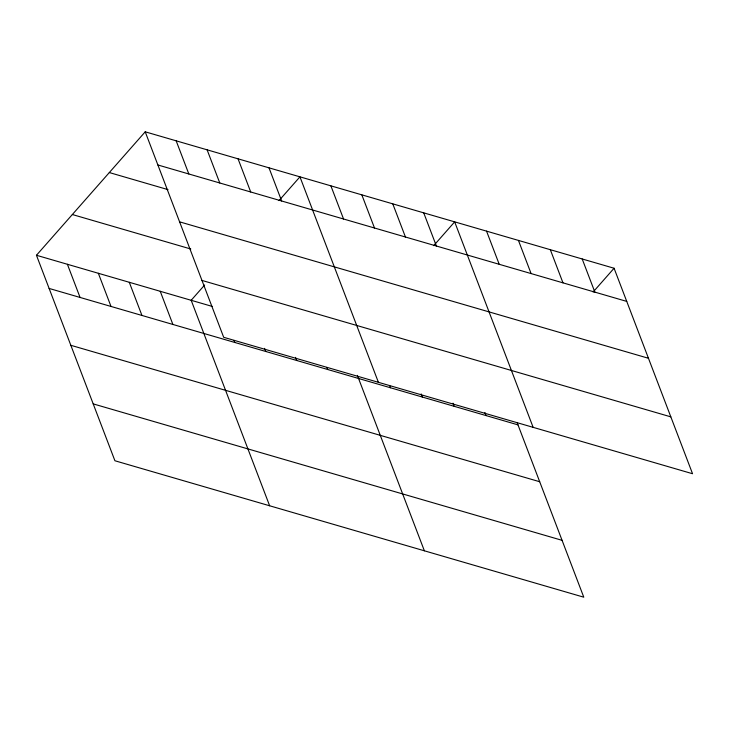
<?xml version="1.0" encoding="UTF-8"?>
<svg xmlns="http://www.w3.org/2000/svg" width="729" height="729" viewBox="0 0 729 729"><rect width="100%" height="100%" fill="white"/><g stroke="black" fill="none" stroke-linecap="round" stroke-linejoin="round"><path stroke-width="1.09" d="M517.189 422.793L583.783 597.188L114.918 460.755L36.45 255.268L145.217 131.812L614.082 268.245L692.55 473.732L223.685 337.29L145.217 131.812M204.639 285.021L191.18 300.293L269.639 505.78M279.007 200.603L299.947 176.837L378.406 382.315M433.728 245.627L454.668 221.862L533.136 427.34M593.142 292.01L614.082 268.245M157.883 164.973L626.749 301.405M109.323 172.554L168.016 189.631M179.598 221.844L648.464 358.276M72.344 214.526L190.788 248.999M201.969 280.428L670.835 416.86M36.45 255.268L212.522 306.508M49.116 288.438L517.982 424.87M70.831 345.3L539.697 481.732M93.203 403.884L562.068 540.326M582.198 258.968L594.864 292.129M550.322 249.692L562.979 282.852M518.437 240.415L531.095 273.575M486.553 231.139L499.219 264.299M423.722 212.85L436.389 246.019M484.913 412.486L486.097 415.594M392.776 203.847L405.442 237.016M453.028 403.201L454.213 406.317M361.83 194.843L374.496 228.004M421.143 393.924L422.328 397.032M330.884 185.84L343.55 219.001M389.66 385.687L390.452 387.755M357.374 375.371L424.369 550.796M269.001 167.834L281.658 200.994M326.829 367.407L327.622 369.475M238.055 158.822L250.712 191.991M295.491 357.365L296.676 360.472M207.109 149.819L219.775 182.988M264.545 348.362L265.73 351.469M176.163 140.815L188.829 173.976M233.991 340.388L234.784 342.466M160.234 291.29L172.891 324.451M129.288 282.287L141.945 315.447M98.342 273.284L111.008 306.444M67.396 264.281L80.062 297.441"/></g></svg>
